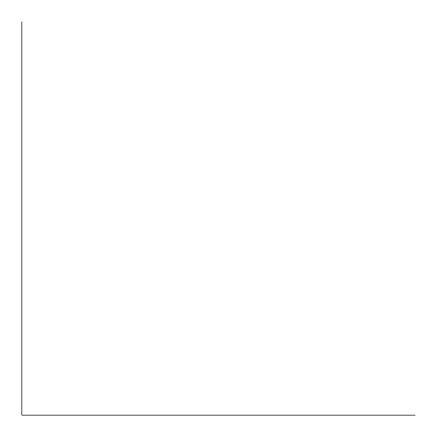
<?xml version="1.0" encoding="UTF-8"?>
<svg xmlns="http://www.w3.org/2000/svg" width="437" height="437" viewBox="0 0 437 437"><rect width="100%" height="100%" fill="white"/><g stroke="black" fill="none" stroke-linecap="round" stroke-linejoin="round"><path stroke-width="0.66" d="M415.15 415.15L21.85 415.15L21.85 21.85"/></g></svg>
